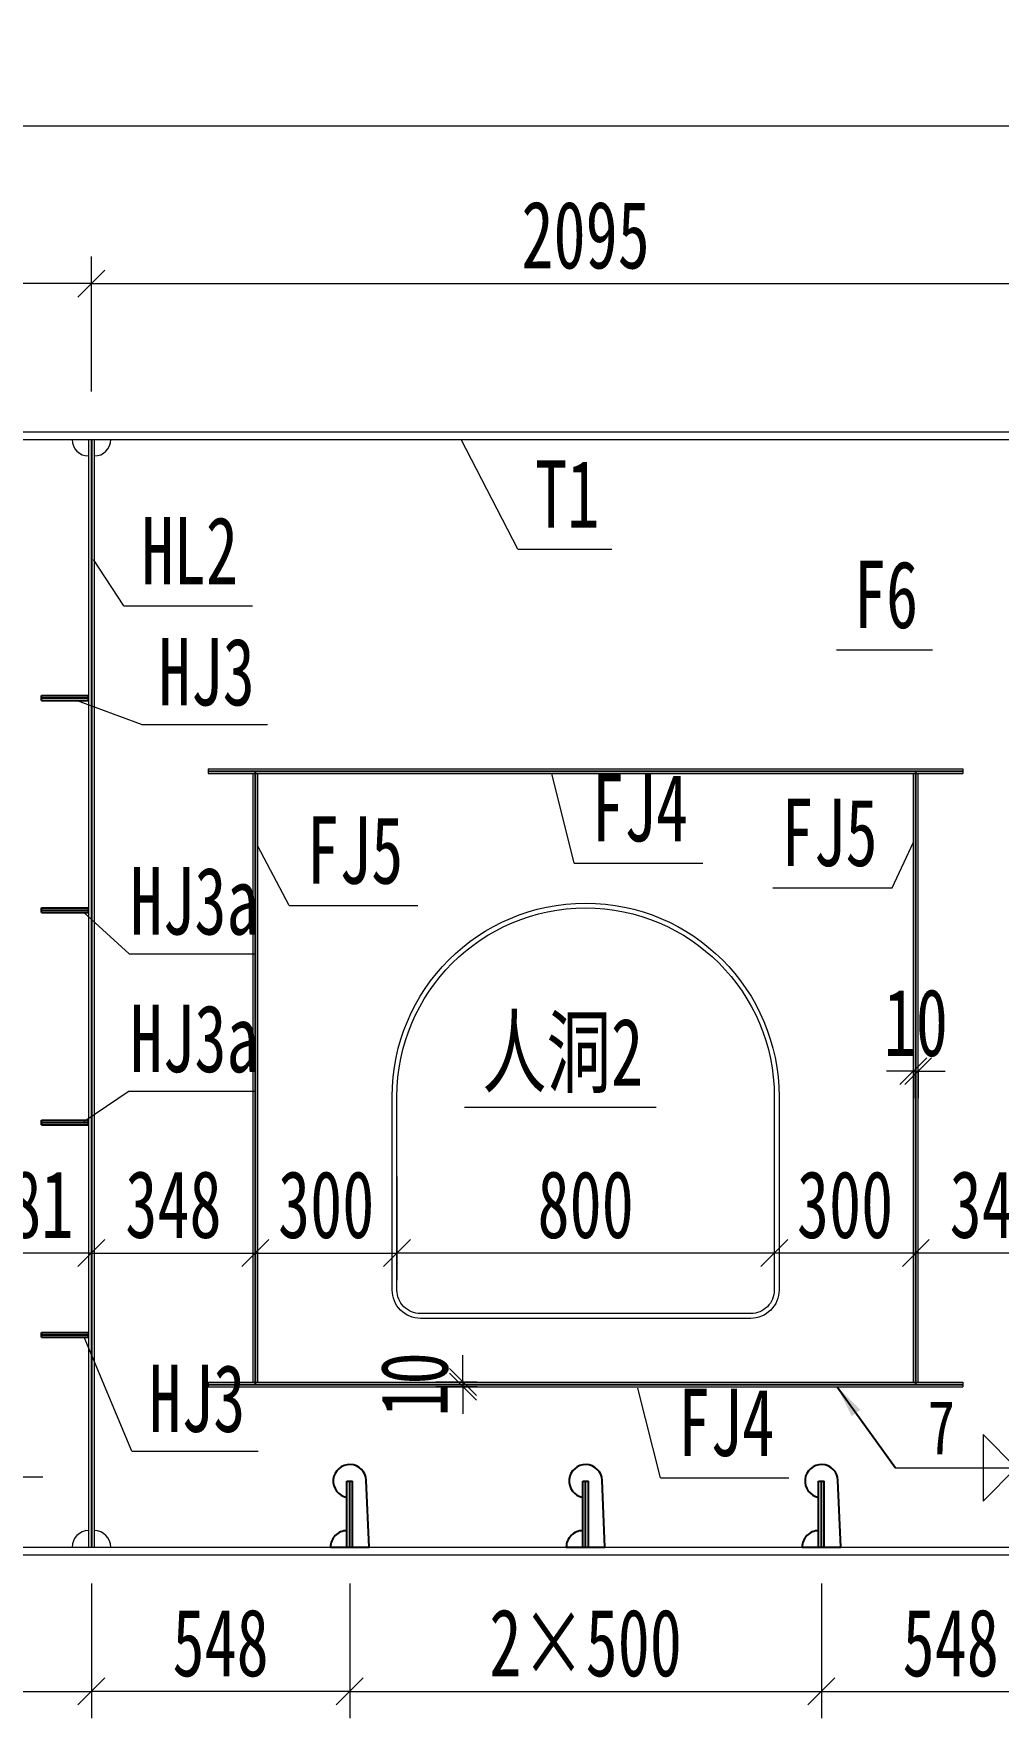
# Model space of a CAD drawing. Header units: millimetres. Extents: x -89049 to 410567, y -307459 to -100425.
# Drawn here: x 261326 to 263371, y -124499 to -120928 of the extents above; entities that cross this region are included whole.
import ezdxf
from ezdxf.enums import TextEntityAlignment as Align

# ---------------------------------------------------------------- set-up
doc = ezdxf.new("R2010")
doc.units = ezdxf.units.MM
doc.layers.get('Defpoints').update_dxf_attribs({"color": 8})
for name, color, linetype, lineweight in [('Dim', 4, 'Continuous', 15), ('文字', 7, 'Continuous', 15), ('细实线', 4, 'Continuous', 15), ('钢板粗线', 1, 'Continuous', 25), ('钢板细线', 6, 'Continuous', 15)]:
    doc.layers.add(name, color=color, linetype=linetype, lineweight=lineweight)
doc.layers.add('Text', color=4, linetype='Continuous')
doc.styles.add('111', font='', dxfattribs={"width": 0.7})
doc.styles.add('BM_Dim', font='', dxfattribs={"width": 0.85})
doc.styles.add('SMEDI', font='', dxfattribs={"width": 0.75})
doc.styles.get("Standard").update_dxf_attribs({"font": ''})
doc.styles.get('111').set_extended_font_data('仿宋_GB2312')
doc.styles.get('BM_Dim').set_extended_font_data('仿宋_GB2312')
doc.styles.get('SMEDI').set_extended_font_data('仿宋_GB2312')
doc.styles.get('Standard').set_extended_font_data('仿宋_GB2312')
doc.dimstyles.new('200', dxfattribs={"dimscale": 0, "dimtxt": 2.5, "dimasz": 1, "dimexe": 1, "dimexo": 1, "dimgap": 0.6, "dimtad": 1, "dimdec": 0, "dimdsep": 46, "dimtxsty": '111', "dimblk": 'OBLIQUE', "dimcen": 0, "dimclrd": 4, "dimclre": 4, "dimclrt": 4, "dimadec": 1, "dimazin": 2, "dimtfac": 1, "dimtdec": 0, "dimtix": 1, "dimtmove": 2, "dimatfit": 3, "dimfxl": 4, "dimfxlon": 1, "dimtolj": 1, "dimlwd": -1, "dimlwe": -1, "dimarcsym": 0})
doc.dimstyles.new('MSteel_1.0_1.0', dxfattribs={"dimtxt": 3, "dimasz": 1.2, "dimexe": 1, "dimexo": 1, "dimgap": 1, "dimtad": 3, "dimtoh": 1, "dimdec": 0, "dimzin": 0, "dimdsep": 46, "dimtxsty": 'Standard', "dimblk": 'ARCHTICK', "dimcen": 0.09, "dimclrd": 3, "dimclre": 3, "dimadec": 0, "dimazin": 0, "dimtfac": 1, "dimtdec": 4, "dimtofl": 0, "dimtmove": 0, "dimatfit": 3, "dimfxl": 1, "dimtolj": 1, "dimtzin": 0, "dimarcsym": 0})

# ---------------------------------------------------------------- blocks, each defined once
blk = doc.blocks.new('_Oblique')
at = {"color": 0, "linetype": 'ByBlock', "lineweight": -2}
blk.add_line((-0.5, -0.5), (0.5, 0.5), dxfattribs=at)
blk = doc.blocks.new('*D2960')
at = {"layer": 'Defpoints', "color": 0, "transparency": 16777216}
for p in [(262096.1, -123302.8), (262896.1, -123337.3), (262096.1, -123513.1)]:
    blk.add_point(p, dxfattribs=at)
at = {"layer": '细实线', "color": 4, "transparency": 16777216}
for p, q in [((262096.1, -123359.9), (262096.1, -123570.3)), ((262896.1, -123394.4), (262896.1, -123570.3)), ((262896.1, -123513.1), (262096.1, -123513.1))]:
    blk.add_line(p, q, dxfattribs=at)
at = {"layer": '细实线', "color": 4, "transparency": 16777216, "xscale": 57.14285714285715, "yscale": 57.14285714285715, "zscale": 57.14285714285715, "rotation": 180}
blk.add_blockref('_Oblique', (262096.1, -123513.1), dxfattribs=at)
at = {"layer": '细实线', "color": 4, "transparency": 16777216, "xscale": 57.14285714285715, "yscale": 57.14285714285715, "zscale": 57.14285714285715}
blk.add_blockref('_Oblique', (262896.1, -123513.1), dxfattribs=at)
at = {"layer": '细实线', "color": 4, "transparency": 16777216, "insert": (262496.1, -123410.9), "char_height": 142.86, "attachment_point": 5, "style": '111'}
blk.add_mtext('\\A1;800', dxfattribs=at)
blk = doc.blocks.new('*D2961')
at = {"layer": 'Defpoints', "color": 0, "transparency": 16777216}
for p in [(262896.1, -123293.5), (263196.1, -123329.4), (262896.1, -123513.1)]:
    blk.add_point(p, dxfattribs=at)
at = {"layer": '细实线', "color": 4, "transparency": 16777216}
for p, q in [((262896.1, -123350.6), (262896.1, -123570.3)), ((263196.1, -123386.5), (263196.1, -123570.3)), ((263196.1, -123513.1), (262896.1, -123513.1))]:
    blk.add_line(p, q, dxfattribs=at)
at = {"layer": '细实线', "color": 4, "transparency": 16777216, "xscale": 57.14285714285715, "yscale": 57.14285714285715, "zscale": 57.14285714285715, "rotation": 180}
blk.add_blockref('_Oblique', (262896.1, -123513.1), dxfattribs=at)
at = {"layer": '细实线', "color": 4, "transparency": 16777216, "xscale": 57.14285714285715, "yscale": 57.14285714285715, "zscale": 57.14285714285715}
blk.add_blockref('_Oblique', (263196.1, -123513.1), dxfattribs=at)
at = {"layer": '细实线', "color": 4, "transparency": 16777216, "insert": (263046.1, -123410.9), "char_height": 142.86, "attachment_point": 5, "style": '111'}
blk.add_mtext('\\A1;300', dxfattribs=at)
blk = doc.blocks.new('*D2962')
at = {"layer": 'Defpoints', "color": 0, "transparency": 16777216}
for p in [(262096.1, -123293.5), (261796.1, -123329.4), (262096.1, -123513.1)]:
    blk.add_point(p, dxfattribs=at)
at = {"layer": '细实线', "color": 4, "transparency": 16777216}
for p, q in [((262096.1, -123350.6), (262096.1, -123570.3)), ((261796.1, -123386.5), (261796.1, -123570.3)), ((261796.1, -123513.1), (262096.1, -123513.1))]:
    blk.add_line(p, q, dxfattribs=at)
at = {"layer": '细实线', "color": 4, "transparency": 16777216, "xscale": 57.14285714285715, "yscale": 57.14285714285715, "zscale": 57.14285714285715, "rotation": 180}
blk.add_blockref('_Oblique', (261796.1, -123513.1), dxfattribs=at)
at = {"layer": '细实线', "color": 4, "transparency": 16777216, "xscale": 57.14285714285715, "yscale": 57.14285714285715, "zscale": 57.14285714285715}
blk.add_blockref('_Oblique', (262096.1, -123513.1), dxfattribs=at)
at = {"layer": '细实线', "color": 4, "transparency": 16777216, "insert": (261946.1, -123410.9), "char_height": 142.86, "attachment_point": 5, "style": '111'}
blk.add_mtext('\\A1;300', dxfattribs=at)
blk = doc.blocks.new('*D2963')
at = {"layer": 'Defpoints', "color": 0, "transparency": 16777216}
for p in [(263196.1, -123293.2), (263543.7, -123328.7), (263196.1, -123512.9)]:
    blk.add_point(p, dxfattribs=at)
at = {"layer": '细实线', "color": 4, "transparency": 16777216}
for p, q in [((263196.1, -123350.4), (263196.1, -123570)), ((263543.7, -123385.8), (263543.7, -123570)), ((263543.7, -123512.9), (263196.1, -123512.9))]:
    blk.add_line(p, q, dxfattribs=at)
at = {"layer": '细实线', "color": 4, "transparency": 16777216, "xscale": 57.14285714285715, "yscale": 57.14285714285715, "zscale": 57.14285714285715, "rotation": 180}
blk.add_blockref('_Oblique', (263196.1, -123512.9), dxfattribs=at)
at = {"layer": '细实线', "color": 4, "transparency": 16777216, "xscale": 57.14285714285715, "yscale": 57.14285714285715, "zscale": 57.14285714285715}
blk.add_blockref('_Oblique', (263543.7, -123512.9), dxfattribs=at)
at = {"layer": '细实线', "color": 4, "transparency": 16777216, "insert": (263369.9, -123410.6), "char_height": 142.86, "attachment_point": 5, "style": '111'}
blk.add_mtext('\\A1;348', dxfattribs=at)
blk = doc.blocks.new('*D2964')
at = {"layer": 'Defpoints', "color": 0, "transparency": 16777216}
for p in [(261796.1, -123293.2), (261448.5, -123317), (261796.1, -123512.9)]:
    blk.add_point(p, dxfattribs=at)
at = {"layer": '细实线', "color": 4, "transparency": 16777216}
for p, q in [((261448.5, -123374.1), (261448.5, -123570)), ((261796.1, -123350.4), (261796.1, -123570)), ((261448.5, -123512.9), (261796.1, -123512.9))]:
    blk.add_line(p, q, dxfattribs=at)
at = {"layer": '细实线', "color": 4, "transparency": 16777216, "xscale": 57.14285714285715, "yscale": 57.14285714285715, "zscale": 57.14285714285715, "rotation": 180}
blk.add_blockref('_Oblique', (261448.5, -123512.9), dxfattribs=at)
at = {"layer": '细实线', "color": 4, "transparency": 16777216, "xscale": 57.14285714285715, "yscale": 57.14285714285715, "zscale": 57.14285714285715}
blk.add_blockref('_Oblique', (261796.1, -123512.9), dxfattribs=at)
at = {"layer": '细实线', "color": 4, "transparency": 16777216, "insert": (261622.3, -123410.6), "char_height": 142.86, "attachment_point": 5, "style": '111'}
blk.add_mtext('\\A1;348', dxfattribs=at)
blk = doc.blocks.new('*D2968')
at = {"layer": 'Defpoints', "color": 0, "transparency": 16777216}
for p in [(261167.6, -123296.1), (261448.5, -123317), (261167.6, -123512.9)]:
    blk.add_point(p, dxfattribs=at)
at = {"layer": '细实线', "color": 4, "transparency": 16777216}
for p, q in [((261167.6, -123353.2), (261167.6, -123570)), ((261448.5, -123374.1), (261448.5, -123570)), ((261448.5, -123512.9), (261167.6, -123512.9))]:
    blk.add_line(p, q, dxfattribs=at)
at = {"layer": '细实线', "color": 4, "transparency": 16777216, "xscale": 57.14285714285715, "yscale": 57.14285714285715, "zscale": 57.14285714285715, "rotation": 180}
blk.add_blockref('_Oblique', (261167.6, -123512.9), dxfattribs=at)
at = {"layer": '细实线', "color": 4, "transparency": 16777216, "xscale": 57.14285714285715, "yscale": 57.14285714285715, "zscale": 57.14285714285715}
blk.add_blockref('_Oblique', (261448.5, -123512.9), dxfattribs=at)
at = {"layer": '细实线', "color": 4, "transparency": 16777216, "insert": (261308.1, -123410.6), "char_height": 142.86, "attachment_point": 5, "style": '111'}
blk.add_mtext('\\A1;281', dxfattribs=at)
blk = doc.blocks.new('*D2981')
at = {"layer": 'Defpoints', "color": 0, "transparency": 16777216}
for p in [(262235.9, -123796.4), (262323.5, -123786.4), (262323.5, -123796.4)]:
    blk.add_point(p, dxfattribs=at)
at = {"layer": '细实线', "color": 4, "transparency": 16777216}
for p, q in [((262235.9, -123786.4), (262235.9, -123729.2)), ((262266.4, -123786.4), (262178.7, -123786.4)), ((262266.4, -123796.4), (262178.7, -123796.4)), ((262235.9, -123786.4), (262235.9, -123796.4)), ((262235.9, -123796.4), (262235.9, -123853.5))]:
    blk.add_line(p, q, dxfattribs=at)
at = {"layer": '细实线', "color": 4, "transparency": 16777216, "xscale": 57.14285714285715, "yscale": 57.14285714285715, "zscale": 57.14285714285715}
for p, rotation in [((262235.9, -123786.4), 270), ((262235.9, -123796.4), 90)]:
    blk.add_blockref('_Oblique', p, dxfattribs=dict(at, rotation=rotation))
at = {"layer": '细实线', "color": 4, "transparency": 16777216, "insert": (262133.6, -123791.4), "char_height": 142.86, "attachment_point": 5, "rotation": 90, "style": '111'}
blk.add_mtext('\\A1;10', dxfattribs=at)
blk = doc.blocks.new('*D2985')
at = {"layer": 'Defpoints', "color": 0, "transparency": 16777216}
for p in [(263191.1, -123074), (263201.1, -123074), (263201.1, -123127.4)]:
    blk.add_point(p, dxfattribs=at)
at = {"layer": '细实线', "color": 4, "transparency": 16777216}
for p, q in [((263191.1, -123127.4), (263134, -123127.4)), ((263191.1, -123127.4), (263191.1, -123184.6)), ((263191.1, -123127.4), (263201.1, -123127.4)), ((263201.1, -123127.4), (263201.1, -123184.6)), ((263201.1, -123127.4), (263258.2, -123127.4))]:
    blk.add_line(p, q, dxfattribs=at)
at = {"layer": '细实线', "color": 4, "transparency": 16777216, "xscale": 57.14285714285715, "yscale": 57.14285714285715, "zscale": 57.14285714285715}
blk.add_blockref('_Oblique', (263191.1, -123127.4), dxfattribs=at)
at = {"layer": '细实线', "color": 4, "transparency": 16777216, "xscale": 57.14285714285715, "yscale": 57.14285714285715, "zscale": 57.14285714285715, "rotation": 180}
blk.add_blockref('_Oblique', (263201.1, -123127.4), dxfattribs=at)
at = {"layer": '细实线', "color": 4, "transparency": 16777216, "insert": (263196.1, -123025.2), "char_height": 142.86, "attachment_point": 5, "style": '111'}
blk.add_mtext('\\A1;10', dxfattribs=at)
blk = doc.blocks.new('_ArchTick')
at = {"color": 0, "linetype": 'ByBlock', "const_width": 0.15}
blk.add_lwpolyline([(-0.5, -0.5), (0.5, 0.5)], dxfattribs=at)
blk = doc.blocks.new('角焊缝2')
at = {"layer": 'Dim'}
blk.add_line((-3138.009, 370.223), (-3132.704, 370.223), dxfattribs=at)
blk.add_lwpolyline([(-3134.754, 371.455), (-3134.754, 368.992), (-3133.523, 370.223)], close=True, dxfattribs=at)
blk.add_lwpolyline([(-3131.704, 369.223), (-3132.704, 370.223), (-3131.704, 371.223)], dxfattribs=at)
blk = doc.blocks.new('10-100加劲 无过焊孔')
at = {"layer": 'Defpoints'}
blk.add_line((0, -100), (0, 0), dxfattribs=at)
at = {"layer": '钢板粗线', "color": 7}
for p, q in [((-5, -100), (-5, 0)), ((-5, 0), (5, 0)), ((5, -100), (5, 0)), ((-5, -100), (5, -100))]:
    blk.add_line(p, q, dxfattribs=at)
blk = doc.blocks.new('12-140加劲 有过焊孔')
at = {"layer": 'Defpoints'}
blk.add_line((0, 0), (0, 140), dxfattribs=at)
at = {"layer": '钢板粗线', "color": 7}
for p, q in [((-6, 0), (-6, 140)), ((-6, 140), (6, 140)), ((6, 0), (6, 140)), ((41, 0), (35, 141.5)), ((-41, 0), (41, 0))]:
    blk.add_line(p, q, dxfattribs=at)
for centre, start, end in [((0, 140), 2.441, 260.1291), ((-6, 0), 90, 180)]:
    blk.add_arc(centre, 35, start, end, dxfattribs=at)
blk = doc.blocks.new('*D2991')
at = {"layer": 'Defpoints', "color": 0, "transparency": 16777216}
for p in [(261448.5, -124136.4), (261996.1, -124136.4), (261448.5, -124442.1)]:
    blk.add_point(p, dxfattribs=at)
at = {"layer": '细实线', "color": 4, "transparency": 16777216}
for p, q in [((261448.5, -124213.5), (261448.5, -124499.2)), ((261996.1, -124213.5), (261996.1, -124499.2)), ((261996.1, -124442.1), (261448.5, -124442.1))]:
    blk.add_line(p, q, dxfattribs=at)
at = {"layer": '细实线', "color": 4, "transparency": 16777216, "xscale": 57.14285714285715, "yscale": 57.14285714285715, "zscale": 57.14285714285715, "rotation": 180}
blk.add_blockref('_Oblique', (261448.5, -124442.1), dxfattribs=at)
at = {"layer": '细实线', "color": 4, "transparency": 16777216, "xscale": 57.14285714285715, "yscale": 57.14285714285715, "zscale": 57.14285714285715}
blk.add_blockref('_Oblique', (261996.1, -124442.1), dxfattribs=at)
at = {"layer": '细实线', "color": 4, "transparency": 16777216, "insert": (261722.3, -124339.9), "char_height": 142.86, "attachment_point": 5, "style": '111'}
blk.add_mtext('\\A1;548', dxfattribs=at)
blk = doc.blocks.new('*D2992')
at = {"layer": 'Defpoints', "color": 0, "transparency": 16777216}
for p in [(260817.6, -124136.4), (261448.5, -124136.4), (261448.5, -124442.1)]:
    blk.add_point(p, dxfattribs=at)
at = {"layer": '细实线', "color": 4, "transparency": 16777216}
for p, q in [((260817.6, -124213.5), (260817.6, -124499.2)), ((261448.5, -124213.5), (261448.5, -124499.2)), ((260817.6, -124442.1), (261448.5, -124442.1))]:
    blk.add_line(p, q, dxfattribs=at)
at = {"layer": '细实线', "color": 4, "transparency": 16777216, "xscale": 57.14285714285715, "yscale": 57.14285714285715, "zscale": 57.14285714285715, "rotation": 180}
blk.add_blockref('_Oblique', (260817.6, -124442.1), dxfattribs=at)
at = {"layer": '细实线', "color": 4, "transparency": 16777216, "xscale": 57.14285714285715, "yscale": 57.14285714285715, "zscale": 57.14285714285715}
blk.add_blockref('_Oblique', (261448.5, -124442.1), dxfattribs=at)
at = {"layer": '细实线', "color": 4, "transparency": 16777216, "insert": (261133.1, -124339.9), "char_height": 142.86, "attachment_point": 5, "style": '111'}
blk.add_mtext('\\A1;631', dxfattribs=at)
blk = doc.blocks.new('*D2993')
at = {"layer": 'Defpoints', "color": 0, "transparency": 16777216}
for p in [(261996.1, -124136.4), (262996.1, -124136.4), (262996.1, -124442.1)]:
    blk.add_point(p, dxfattribs=at)
at = {"layer": '细实线', "color": 4, "transparency": 16777216}
for p, q in [((261996.1, -124213.5), (261996.1, -124499.2)), ((262996.1, -124213.5), (262996.1, -124499.2)), ((261996.1, -124442.1), (262996.1, -124442.1))]:
    blk.add_line(p, q, dxfattribs=at)
at = {"layer": '细实线', "color": 4, "transparency": 16777216, "xscale": 57.14285714285715, "yscale": 57.14285714285715, "zscale": 57.14285714285715, "rotation": 180}
blk.add_blockref('_Oblique', (261996.1, -124442.1), dxfattribs=at)
at = {"layer": '细实线', "color": 4, "transparency": 16777216, "xscale": 57.14285714285715, "yscale": 57.14285714285715, "zscale": 57.14285714285715}
blk.add_blockref('_Oblique', (262996.1, -124442.1), dxfattribs=at)
at = {"layer": '细实线', "color": 4, "transparency": 16777216, "insert": (262496.1, -124339.9), "char_height": 142.86, "attachment_point": 5, "style": '111'}
blk.add_mtext('\\A1;2×500', dxfattribs=at)
blk = doc.blocks.new('*D2994')
at = {"layer": 'Defpoints', "color": 0, "transparency": 16777216}
for p in [(262996.1, -124136.4), (263544.1, -124136.4), (263544.1, -124442.1)]:
    blk.add_point(p, dxfattribs=at)
at = {"layer": '细实线', "color": 4, "transparency": 16777216}
for p, q in [((262996.1, -124213.5), (262996.1, -124499.2)), ((263544.1, -124213.5), (263544.1, -124499.2)), ((262996.1, -124442.1), (263544.1, -124442.1))]:
    blk.add_line(p, q, dxfattribs=at)
at = {"layer": '细实线', "color": 4, "transparency": 16777216, "xscale": 57.14285714285715, "yscale": 57.14285714285715, "zscale": 57.14285714285715, "rotation": 180}
blk.add_blockref('_Oblique', (262996.1, -124442.1), dxfattribs=at)
at = {"layer": '细实线', "color": 4, "transparency": 16777216, "xscale": 57.14285714285715, "yscale": 57.14285714285715, "zscale": 57.14285714285715}
blk.add_blockref('_Oblique', (263544.1, -124442.1), dxfattribs=at)
at = {"layer": '细实线', "color": 4, "transparency": 16777216, "insert": (263270.1, -124339.9), "char_height": 142.86, "attachment_point": 5, "style": '111'}
blk.add_mtext('\\A1;548', dxfattribs=at)
blk = doc.blocks.new('*D3003')
at = {"layer": 'Defpoints', "color": 0, "transparency": 16777216}
for p in [(259686.7, -121457.9), (259686.7, -122087.4), (261448.5, -122071.4)]:
    blk.add_point(p, dxfattribs=at)
at = {"layer": '细实线', "color": 4, "transparency": 16777216}
for p, q in [((259686.7, -121686.4), (259686.7, -121400.7)), ((261448.5, -121686.4), (261448.5, -121400.7)), ((261448.5, -121457.9), (259686.7, -121457.9))]:
    blk.add_line(p, q, dxfattribs=at)
at = {"layer": '细实线', "color": 4, "transparency": 16777216, "xscale": 57.14285714285715, "yscale": 57.14285714285715, "zscale": 57.14285714285715, "rotation": 180}
blk.add_blockref('_Oblique', (259686.7, -121457.9), dxfattribs=at)
at = {"layer": '细实线', "color": 4, "transparency": 16777216, "xscale": 57.14285714285715, "yscale": 57.14285714285715, "zscale": 57.14285714285715}
blk.add_blockref('_Oblique', (261448.5, -121457.9), dxfattribs=at)
at = {"layer": '细实线', "color": 4, "transparency": 16777216, "insert": (260567.6, -121355.6), "char_height": 142.86, "attachment_point": 5, "style": '111'}
blk.add_mtext('\\A1;1762', dxfattribs=at)
blk = doc.blocks.new('*D3004')
at = {"layer": 'Defpoints', "color": 0, "transparency": 16777216}
for p in [(263543.7, -121457.9), (261448.5, -122071.4), (263543.7, -122087.4)]:
    blk.add_point(p, dxfattribs=at)
at = {"layer": '细实线', "color": 4, "transparency": 16777216}
for p, q in [((261448.5, -121686.4), (261448.5, -121400.7)), ((263543.7, -121686.4), (263543.7, -121400.7)), ((261448.5, -121457.9), (263543.7, -121457.9))]:
    blk.add_line(p, q, dxfattribs=at)
at = {"layer": '细实线', "color": 4, "transparency": 16777216, "xscale": 57.14285714285715, "yscale": 57.14285714285715, "zscale": 57.14285714285715, "rotation": 180}
blk.add_blockref('_Oblique', (261448.5, -121457.9), dxfattribs=at)
at = {"layer": '细实线', "color": 4, "transparency": 16777216, "xscale": 57.14285714285715, "yscale": 57.14285714285715, "zscale": 57.14285714285715}
blk.add_blockref('_Oblique', (263543.7, -121457.9), dxfattribs=at)
at = {"layer": '细实线', "color": 4, "transparency": 16777216, "insert": (262496.1, -121355.6), "char_height": 142.86, "attachment_point": 5, "style": '111'}
blk.add_mtext('\\A1;2095', dxfattribs=at)
blk = doc.blocks.new('*D3008')
at = {"layer": 'Defpoints', "color": 0, "transparency": 16777216}
for p in [(259536.7, -121124.2), (268370.6, -121772.4), (259536.7, -122071.4)]:
    blk.add_point(p, dxfattribs=at)
at = {"layer": '细实线', "color": 4, "transparency": 16777216}
for p, q in [((259536.7, -121352.8), (259536.7, -121067.1)), ((268370.6, -121352.8), (268370.6, -121067.1)), ((268370.6, -121124.2), (259536.7, -121124.2))]:
    blk.add_line(p, q, dxfattribs=at)
at = {"layer": '细实线', "color": 4, "transparency": 16777216, "xscale": 57.14285714285715, "yscale": 57.14285714285715, "zscale": 57.14285714285715, "rotation": 180}
blk.add_blockref('_Oblique', (259536.7, -121124.2), dxfattribs=at)
at = {"layer": '细实线', "color": 4, "transparency": 16777216, "xscale": 57.14285714285715, "yscale": 57.14285714285715, "zscale": 57.14285714285715}
blk.add_blockref('_Oblique', (268370.6, -121124.2), dxfattribs=at)
at = {"layer": '细实线', "color": 4, "transparency": 16777216, "insert": (263953.7, -121022), "char_height": 142.86, "attachment_point": 5, "style": '111'}
blk.add_mtext('\\A1;8834', dxfattribs=at)

msp = doc.modelspace()

# ---------------------------------------------------------------- linework, layer by layer
at = {"layer": 'Defpoints'}
for p, q in [((261448.5, -121788.4), (261448.5, -124136.4)), ((261696, -122491.4), (263296.1, -122491.4)), ((261796.1, -123791.4), (261796.1, -122491.4)), ((263196.1, -123791.4), (263196.1, -122491.4)), ((261696, -123791.4), (263296.1, -123791.4))]:
    msp.add_line(p, q, dxfattribs=at)
at = {"layer": '细实线'}
for p, q in [((262352.1, -122021.2), (262232.3, -121788.4)), ((262352.1, -122021.2), (262551.6, -122021.2)), ((261517.5, -122141.2), (261453, -122042.7)), ((261517.5, -122141.2), (261790, -122141.2)), ((263028.1, -122234.1), (263231.5, -122234.1)), ((261554.3, -122392.7), (261416.8, -122341.4)), ((261554.3, -122392.7), (261822, -122392.7)), ((262471.8, -122686.3), (262424.3, -122496.3)), ((261868, -122776.1), (261801.1, -122650.8)), ((263146.2, -122738.5), (263191.1, -122642.1)), ((262471.8, -122686.3), (262744.3, -122686.3)), ((262893.2, -122738.5), (263146.2, -122738.5)), ((261528.4, -122878.4), (261432.5, -122791.4)), ((261868, -122776.1), (262140.6, -122776.1)), ((261528.4, -122878.4), (261796, -122878.4)), ((261528.4, -123170.1), (261432.5, -123235.1)), ((261528.4, -123170.1), (261796, -123170.1)), ((262239.4, -123204), (262646, -123204)), ((261534.3, -123932.7), (261433, -123691.4)), ((262654.6, -123989.2), (262607.1, -123799.2)), ((261534.3, -123932.7), (261802, -123932.7)), ((261073.1, -123987.7), (261345.6, -123987.7)), ((262654.6, -123989.2), (262927.1, -123989.2))]:
    msp.add_line(p, q, dxfattribs=at)
at = {"layer": '钢板细线'}
for p, q in [((259906.7, -121772.4), (268370.6, -121772.4)), ((259922.7, -121788.4), (268370.6, -121788.4)), ((261442.5, -121788.4), (261442.5, -124136.4)), ((261454.5, -121788.4), (261454.5, -124136.4)), ((261696, -122486.4), (263296.1, -122486.4)), ((261696, -122486.4), (261696, -122496.4)), ((261696.1, -122496.4), (263296.1, -122496.4)), ((261791.1, -123786.4), (261791.1, -122496.4)), ((261801.1, -123786.4), (261801.1, -122496.4)), ((263191.1, -123786.4), (263191.1, -122496.4)), ((263201.1, -123786.4), (263201.1, -122496.4)), ((263296.1, -122486.4), (263296.1, -122496.4)), ((261696, -123786.4), (263296.1, -123786.4)), ((261696, -123786.4), (261696, -123796.4)), ((261696.1, -123796.4), (263296.1, -123796.4)), ((263296.1, -123786.4), (263296.1, -123796.4)), ((259536.7, -124136.4), (268370.6, -124136.4)), ((259536.7, -124152.4), (268370.6, -124152.4))]:
    msp.add_line(p, q, dxfattribs=at)
at = {"layer": '钢板细线', "elevation": 0}
for points in [[(262846.1, -123651.4), (262146.1, -123651.4, -0.414214), (262086.1, -123591.4), (262086.1, -123181.4, -1), (262906.1, -123181.4), (262906.1, -123591.4, -0.414214)], [(262846.1, -123641.4), (262146.1, -123641.4, -0.414214), (262096.1, -123591.4), (262096.1, -123181.4, -1), (262896.1, -123181.4), (262896.1, -123591.4, -0.414214)]]:
    msp.add_lwpolyline(points, format="xyb", close=True, dxfattribs=at)
at = {"layer": '钢板细线'}
for centre, start, end in [((261442.5, -121788.4), 180, 270), ((261454.5, -121788.4), 270, 0), ((261442.5, -124136.4), 90, 180), ((261454.5, -124136.4), 0, 90)]:
    msp.add_arc(centre, 35, start, end, dxfattribs=at)

# ---------------------------------------------------------------- block references
at = {"layer": '细实线', "xscale": -1, "rotation": 270}
for p in [(261442.5, -122336.4), (261442.5, -122786.4), (261442.5, -123236.4), (261442.5, -123686.4)]:
    msp.add_blockref('10-100加劲 无过焊孔', p, dxfattribs=at)
at = {"layer": '细实线', "color": 8, "xscale": 57.1428571428572, "yscale": 57.1428571428572, "zscale": 57.1428571428572}
msp.add_blockref('角焊缝2', (442467.6, -145123.9), dxfattribs=at)
at = {"layer": '钢板细线', "rotation": 359.9999999999943}
for p in [(261996.1, -124136.4), (262496.1, -124136.4), (262996.1, -124136.4)]:
    msp.add_blockref('12-140加劲 有过焊孔', p, dxfattribs=at)

# ---------------------------------------------------------------- texts
at = {"layer": 'Text', "style": 'SMEDI', "width": 0.75}
msp.add_text('7', height=114.3, dxfattribs=at).set_placement((263220.9, -123882.7), align=Align.MIDDLE_LEFT)
at = {"layer": '文字', "style": 'BM_Dim', "width": 0.7}
for s, p in [('T1', (262457, -122018.1)), ('HL2', (261657, -122138.1)), ('F6', (263133, -122231.1)), ('HJ3', (261692.7, -122395)), ('FJ4', (262611.3, -122683.2)), ('FJ5', (263013.1, -122735.5)), ('FJ5', (262007.5, -122773)), ('HJ3a', (261666.8, -122880.7)), ('HJ3a', (261666.8, -123172.4)), ('人洞2', (262447.5, -123200.9)), ('HJ3', (261672.7, -123935)), ('FJ4', (262794.1, -123986.1))]:
    msp.add_text(s, height=142.86, dxfattribs=at).set_placement(p, align=Align.BOTTOM_CENTER)

# ---------------------------------------------------------------- dimensions: what is measured, and where the dimension line sits
at = {"layer": '细实线'}
for base, p1, p2, picture, middle in [((259536.7, -121124.2), (268370.6, -121772.4), (259536.7, -122071.4), '*D3008', (263953.7, -121022)), ((263543.7, -121457.9), (261448.5, -122071.4), (263543.7, -122087.4), '*D3004', (262496.1, -121355.6)), ((263201.1, -123127.4), (263191.1, -123074), (263201.1, -123074), '*D2985', (263196.1, -123025.2)), ((261796.1, -123512.9), (261448.5, -123317), (261796.1, -123293.2), '*D2964', (261622.3, -123410.6)), ((262096.1, -123513.1), (261796.1, -123329.4), (262096.1, -123293.5), '*D2962', (261946.1, -123410.9)), ((261448.5, -124442.1), (260817.6, -124136.4), (261448.5, -124136.4), '*D2992', (261133.1, -124339.9)), ((263544.1, -124442.1), (262996.1, -124136.4), (263544.1, -124136.4), '*D2994', (263270.1, -124339.9))]:
    dim = msp.add_linear_dim(base=base, p1=p1, p2=p2, dimstyle='200', override={"dimscale": 57.142857, "dimblk": 'Oblique'}, dxfattribs=at)
    dim.commit()
    dim.dimension.update_dxf_attribs({"geometry": picture, "text_midpoint": middle})
for base, p1, p2, angle, picture, middle in [((259686.7, -121457.9), (261448.5, -122071.4), (259686.7, -122087.4), 180, '*D3003', (260567.6, -121355.6)), ((261167.6, -123512.9), (261448.5, -123317), (261167.6, -123296.1), 180, '*D2968', (261308.1, -123410.6)), ((262096.1, -123513.1), (262896.1, -123337.3), (262096.1, -123302.8), 180, '*D2960', (262496.1, -123410.9)), ((262896.1, -123513.1), (263196.1, -123329.4), (262896.1, -123293.5), 180, '*D2961', (263046.1, -123410.9)), ((263196.1, -123512.9), (263543.7, -123328.7), (263196.1, -123293.2), 180, '*D2963', (263369.9, -123410.6)), ((262235.9, -123796.4), (262323.5, -123786.4), (262323.5, -123796.4), 90, '*D2981', (262133.6, -123791.4)), ((261448.5, -124442.1), (261996.1, -124136.4), (261448.5, -124136.4), 180, '*D2991', (261722.3, -124339.9))]:
    dim = msp.add_linear_dim(base=base, p1=p1, p2=p2, angle=angle, dimstyle='200', override={"dimscale": 57.142857, "dimblk": 'Oblique'}, dxfattribs=at)
    dim.commit()
    dim.dimension.update_dxf_attribs({"geometry": picture, "text_midpoint": middle})
dim = msp.add_linear_dim(base=(262996.1, -124442.1), p1=(261996.1, -124136.4), p2=(262996.1, -124136.4), text='2×500', dimstyle='200', override={"dimscale": 57.142857, "dimtxsty": '111', "dimblk": 'Oblique'}, dxfattribs=at)
dim.commit()
dim.dimension.update_dxf_attribs({"geometry": '*D2993', "text_midpoint": (262496.1, -124339.9)})

# ---------------------------------------------------------------- leaders
at = {"layer": 'Dim'}
msp.add_leader([(263029.3, -123796.3), (263152.8, -123968.2)], dimstyle='MSteel_1.0_1.0', override={"dimscale": 57.142857, "dimclrd": 256}, dxfattribs=at)

doc.saveas('drawing.dxf')
